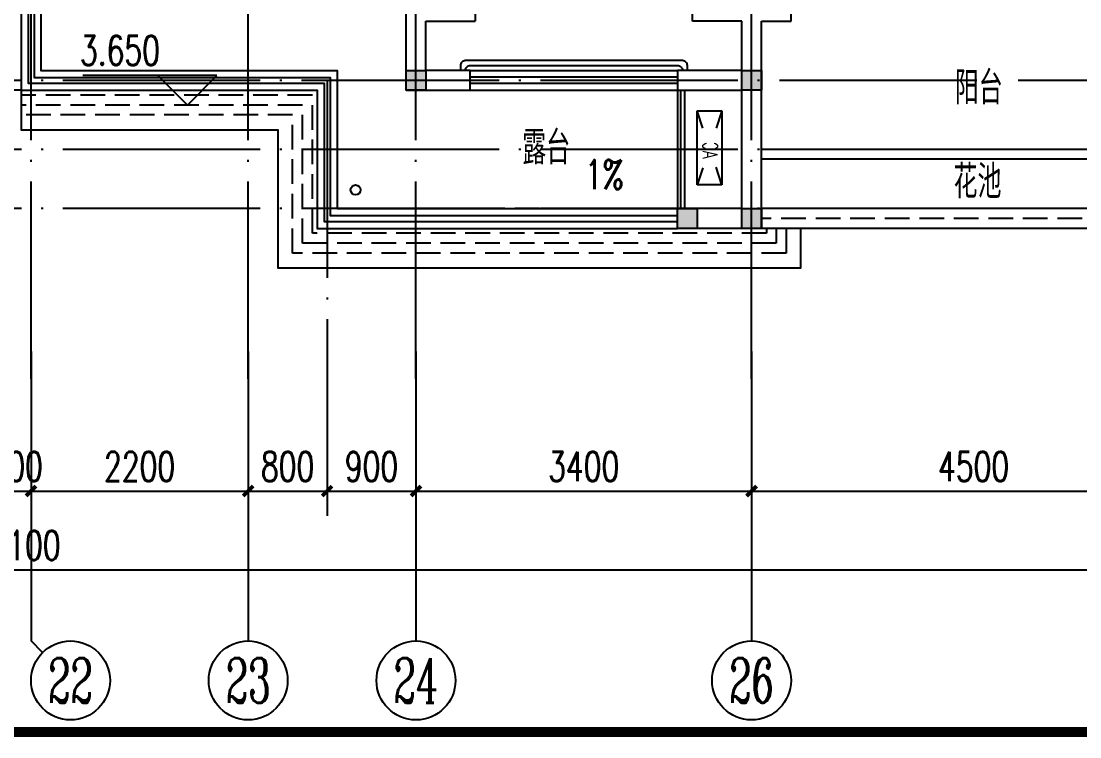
# Model space of a CAD drawing. Extents: x -287580 to -53108, y -522338 to -82629.
# Drawn here: x -226309 to -215583, y -380866 to -373612 of the extents above; entities that cross this region are included whole.
import ezdxf
from ezdxf.enums import TextEntityAlignment as Align

# ---------------------------------------------------------------- set-up
doc = ezdxf.new("R2010")
doc.units = 0
doc.header["$LTSCALE"] = 1000
doc.header["$MEASUREMENT"] = 0
doc.linetypes.add('DASH', pattern=[0.35, 0.25, -0.1])
doc.linetypes.add('DOTE', pattern=[2.42, 2, -0.2, 0.02, -0.2])
for name, color, linetype in [('AXIS', 3, 'Continuous'), ('AXIS_TEXT', 7, 'Continuous'), ('DIM_ELEV', 3, 'Continuous'), ('DIM_SYMB', 99, 'Continuous'), ('DOTE', 99, 'Continuous'), ('kan', 146, 'Continuous'), ('KTIAO', 124, 'Continuous'), ('PUB_TEXT', 7, 'Continuous'), ('PUB_TITLE', 146, 'Continuous'), ('WALL', 9, 'Continuous'), ('WINDOW', 99, 'Continuous'), ('填充', 8, 'Continuous'), ('屋面', 139, 'Continuous'), ('栏杆', 169, 'Continuous'), ('表格', 157, 'Continuous')]:
    doc.layers.add(name, color=color, linetype=linetype)
doc.layers.add('RENDERING', color=125, linetype='Continuous', lineweight=13)
doc.styles.add('_ROMANC', font='romanc__.ttf', dxfattribs={"width": 0.700005})
doc.styles.add('_TCH_AXIS', font='COMPLEX', dxfattribs={"bigfont": 'GBCBIG'})
doc.styles.add('_TCH_DIM', font='SIMPLEX', dxfattribs={"bigfont": 'GBCBIG'})
doc.styles.add('_TCH_DIM_T3', font='SIMPLEX', dxfattribs={"width": 0.705882, "bigfont": 'GBCBIG'})
doc.styles.add('_TCH_WINDOW', font='SIMPLEX', dxfattribs={"height": 3.5, "bigfont": 'GBCBIG'})
doc.styles.add('COMPLEX', font='COMPLEX')
doc.styles.add('DIM_FONT', font='simplex_.ttf', dxfattribs={"width": 0.7, "bigfont": 'GBCBIG'})
doc.styles.get("Standard").update_dxf_attribs({"font": 'gbenor.shx', "bigfont": 'gbcbig.shx'})
doc.dimstyles.new('_TCH_ARCH&&100', dxfattribs={"dimtxt": 297.5, "dimasz": 100, "dimexe": 250, "dimexo": 300, "dimgap": 100, "dimtad": 1, "dimdec": 0, "dimzin": 0, "dimdsep": 46, "dimtxsty": '_TCH_DIM_T3', "dimblk": 'ARCHTICK', "dimcen": 0.09, "dimclrt": 7, "dimazin": 2, "dimtfac": 1, "dimtdec": 0, "dimtix": 1, "dimtmove": 2, "dimatfit": 3, "dimfxl": 0, "dimtolj": 1, "dimtzin": 0, "dimarcsym": 0})

# ---------------------------------------------------------------- blocks, each defined once
blk = doc.blocks.new('90304092557924')
at = {"layer": 'KTIAO', "color": 99}
for p, q in [((-375, 125), (-198, 66)), ((-375, 125), (-375, -125)), ((375, 125), (-375, 125)), ((375, 125), (198, 66)), ((375, -125), (375, 125)), ((-203, -68), (-375, -125)), ((200, -67), (375, -125)), ((-375, -125), (375, -125))]:
    blk.add_line(p, q, dxfattribs=at)
at = {"layer": 'KTIAO', "color": 99, "style": '_ROMANC', "width": 0.7}
blk.add_text('AC', height=148.6, dxfattribs=at).set_placement((-113, -66))
at = {"layer": 'KTIAO', "color": 99, "style": 'DIM_FONT', "oblique": 0, "width": 0.6, "flags": 9}
for tag in ['XSIZE', 'YSIZE']:
    blk.add_attdef(tag, (-375, -125), '', height=0.5, dxfattribs=at)
blk = doc.blocks.new('A$C34A75F29')
at = {"layer": '填充'}
for points in [[(3900, 1600), (4100, 1600), (4100, 1400), (3900, 1400)], [(7300, 1600), (7500, 1600), (7500, 1400), (7300, 1400)], [(6650, 200), (6850, 200), (6850, 0), (6650, 0)], [(7300, 200), (7500, 200), (7500, 0), (7300, 0)]]:
    blk.add_hatch(color=256, dxfattribs=at).paths.add_polyline_path(points)
at = {"color": 6}
for points in [[(3900, 1600), (4100, 1600), (4100, 1400), (3900, 1400)], [(7300, 1600), (7500, 1600), (7500, 1400), (7300, 1400)], [(6650, 200), (6850, 200), (6850, 0), (6650, 0)], [(7300, 200), (7500, 200), (7500, 0), (7300, 0)]]:
    blk.add_lwpolyline(points, close=True, dxfattribs=at)
blk = doc.blocks.new('_ArchTick')
at = {"color": 0, "linetype": 'ByBlock', "const_width": 0.4}
blk.add_lwpolyline([(-0.5, -0.5), (0.5, 0.5)], dxfattribs=at)
blk = doc.blocks.new('*D432')
at = {"layer": 'AXIS', "color": 0, "lineweight": -2}
for p, q in [((-226509, -376960), (-226509, -378624)), ((-226209, -376960), (-226209, -378624)), ((-226509, -378374), (-226609, -378374)), ((-226509, -378374), (-226209, -378374)), ((-226209, -378374), (-226109, -378374))]:
    blk.add_line(p, q, dxfattribs=at)
at = {"layer": 'Defpoints', "color": 0}
for p in [(-226509, -376660), (-226209, -376660), (-226209, -378374)]:
    blk.add_point(p, dxfattribs=at)
at = {"layer": 'AXIS', "color": 0, "lineweight": -2, "xscale": 100, "yscale": 100, "zscale": 100}
blk.add_blockref('_ArchTick', (-226509, -378374), dxfattribs=at)
at = {"layer": 'AXIS', "color": 0, "lineweight": -2, "xscale": 100, "yscale": 100, "zscale": 100, "rotation": 180}
blk.add_blockref('_ArchTick', (-226209, -378374), dxfattribs=at)
at = {"layer": 'AXIS', "color": 7, "insert": (-226359, -378125), "char_height": 297.5, "attachment_point": 5, "style": '_TCH_DIM_T3'}
blk.add_mtext('\\A1;300', dxfattribs=at)
blk = doc.blocks.new('*D433')
at = {"layer": 'AXIS', "color": 0, "lineweight": -2}
for p, q in [((-226209, -376960), (-226209, -378624)), ((-224009, -376960), (-224009, -378624)), ((-226209, -378374), (-224009, -378374))]:
    blk.add_line(p, q, dxfattribs=at)
at = {"layer": 'Defpoints', "color": 0}
for p in [(-226209, -376660), (-224009, -376660), (-224009, -378374)]:
    blk.add_point(p, dxfattribs=at)
at = {"layer": 'AXIS', "color": 0, "lineweight": -2, "xscale": 100, "yscale": 100, "zscale": 100, "rotation": 180}
blk.add_blockref('_ArchTick', (-226209, -378374), dxfattribs=at)
at = {"layer": 'AXIS', "color": 0, "lineweight": -2, "xscale": 100, "yscale": 100, "zscale": 100}
blk.add_blockref('_ArchTick', (-224009, -378374), dxfattribs=at)
at = {"layer": 'AXIS', "color": 7, "insert": (-225109, -378125), "char_height": 297.5, "attachment_point": 5, "style": '_TCH_DIM_T3'}
blk.add_mtext('\\A1;2200', dxfattribs=at)
blk = doc.blocks.new('*D434')
at = {"layer": 'AXIS', "color": 0, "lineweight": -2}
for p, q in [((-224009, -376960), (-224009, -378624)), ((-223209, -376960), (-223209, -378624)), ((-224009, -378374), (-223209, -378374))]:
    blk.add_line(p, q, dxfattribs=at)
at = {"layer": 'Defpoints', "color": 0}
for p in [(-224009, -376660), (-223209, -376660), (-223209, -378374)]:
    blk.add_point(p, dxfattribs=at)
at = {"layer": 'AXIS', "color": 0, "lineweight": -2, "xscale": 100, "yscale": 100, "zscale": 100, "rotation": 180}
blk.add_blockref('_ArchTick', (-224009, -378374), dxfattribs=at)
at = {"layer": 'AXIS', "color": 0, "lineweight": -2, "xscale": 100, "yscale": 100, "zscale": 100}
blk.add_blockref('_ArchTick', (-223209, -378374), dxfattribs=at)
at = {"layer": 'AXIS', "color": 7, "insert": (-223609, -378125), "char_height": 297.5, "attachment_point": 5, "style": '_TCH_DIM_T3'}
blk.add_mtext('\\A1;800', dxfattribs=at)
blk = doc.blocks.new('*D435')
at = {"layer": 'AXIS', "color": 0, "lineweight": -2}
for p, q in [((-223209, -376960), (-223209, -378624)), ((-222309, -376960), (-222309, -378624)), ((-223209, -378374), (-222309, -378374))]:
    blk.add_line(p, q, dxfattribs=at)
at = {"layer": 'Defpoints', "color": 0}
for p in [(-223209, -376660), (-222309, -376660), (-222309, -378374)]:
    blk.add_point(p, dxfattribs=at)
at = {"layer": 'AXIS', "color": 0, "lineweight": -2, "xscale": 100, "yscale": 100, "zscale": 100, "rotation": 180}
blk.add_blockref('_ArchTick', (-223209, -378374), dxfattribs=at)
at = {"layer": 'AXIS', "color": 0, "lineweight": -2, "xscale": 100, "yscale": 100, "zscale": 100}
blk.add_blockref('_ArchTick', (-222309, -378374), dxfattribs=at)
at = {"layer": 'AXIS', "color": 7, "insert": (-222759, -378125), "char_height": 297.5, "attachment_point": 5, "style": '_TCH_DIM_T3'}
blk.add_mtext('\\A1;900', dxfattribs=at)
blk = doc.blocks.new('*D436')
at = {"layer": 'AXIS', "color": 0, "lineweight": -2}
for p, q in [((-222309, -376960), (-222309, -378624)), ((-218909, -376960), (-218909, -378624)), ((-222309, -378374), (-218909, -378374))]:
    blk.add_line(p, q, dxfattribs=at)
at = {"layer": 'Defpoints', "color": 0}
for p in [(-222309, -376660), (-218909, -376660), (-218909, -378374)]:
    blk.add_point(p, dxfattribs=at)
at = {"layer": 'AXIS', "color": 0, "lineweight": -2, "xscale": 100, "yscale": 100, "zscale": 100, "rotation": 180}
blk.add_blockref('_ArchTick', (-222309, -378374), dxfattribs=at)
at = {"layer": 'AXIS', "color": 0, "lineweight": -2, "xscale": 100, "yscale": 100, "zscale": 100}
blk.add_blockref('_ArchTick', (-218909, -378374), dxfattribs=at)
at = {"layer": 'AXIS', "color": 7, "insert": (-220609, -378125), "char_height": 297.5, "attachment_point": 5, "style": '_TCH_DIM_T3'}
blk.add_mtext('\\A1;3400', dxfattribs=at)
blk = doc.blocks.new('*D437')
at = {"layer": 'AXIS', "color": 0, "lineweight": -2}
for p, q in [((-218909, -376960), (-218909, -378624)), ((-214409, -376960), (-214409, -378624)), ((-218909, -378374), (-214409, -378374))]:
    blk.add_line(p, q, dxfattribs=at)
at = {"layer": 'Defpoints', "color": 0}
for p in [(-218909, -376660), (-214409, -376660), (-214409, -378374)]:
    blk.add_point(p, dxfattribs=at)
at = {"layer": 'AXIS', "color": 0, "lineweight": -2, "xscale": 100, "yscale": 100, "zscale": 100, "rotation": 180}
blk.add_blockref('_ArchTick', (-218909, -378374), dxfattribs=at)
at = {"layer": 'AXIS', "color": 0, "lineweight": -2, "xscale": 100, "yscale": 100, "zscale": 100}
blk.add_blockref('_ArchTick', (-214409, -378374), dxfattribs=at)
at = {"layer": 'AXIS', "color": 7, "insert": (-216659, -378125), "char_height": 297.5, "attachment_point": 5, "style": '_TCH_DIM_T3'}
blk.add_mtext('\\A1;4500', dxfattribs=at)
blk = doc.blocks.new('*D446')
at = {"layer": 'AXIS', "color": 0, "lineweight": -2}
for p, q in [((-256409, -376960), (-256409, -379424)), ((-196309, -376960), (-196309, -379424)), ((-256409, -379174), (-196309, -379174))]:
    blk.add_line(p, q, dxfattribs=at)
at = {"layer": 'Defpoints', "color": 0}
for p in [(-256409, -376660), (-196309, -376660), (-196309, -379174)]:
    blk.add_point(p, dxfattribs=at)
at = {"layer": 'AXIS', "color": 0, "lineweight": -2, "xscale": 100, "yscale": 100, "zscale": 100, "rotation": 180}
blk.add_blockref('_ArchTick', (-256409, -379174), dxfattribs=at)
at = {"layer": 'AXIS', "color": 0, "lineweight": -2, "xscale": 100, "yscale": 100, "zscale": 100}
blk.add_blockref('_ArchTick', (-196309, -379174), dxfattribs=at)
at = {"layer": 'AXIS', "color": 7, "insert": (-226359, -378925), "char_height": 297.5, "attachment_point": 5, "style": '_TCH_DIM_T3'}
blk.add_mtext('\\A1;60100', dxfattribs=at)
blk = doc.blocks.new('$WINLIB2D$00000001')
at = {"color": 0}
for points in [[(-0.5, 0.5), (-0.5, -0.5)], [(-0.5, 0.5), (0.5, 0.5)], [(0.5, -0.5), (0.5, 0.5)], [(0.5, 0.1667), (-0.5, 0.1667)], [(0.5, -0.1667), (-0.5, -0.1667)], [(-0.5, -0.5), (0.5, -0.5)]]:
    blk.add_lwpolyline(points, dxfattribs=at)
blk = doc.blocks.new('_AXISO')
blk.add_circle((0, 0), 0.5)
at = {"layer": 'AXIS_TEXT', "style": 'COMPLEX', "width": 1.041667}
blk.add_attdef('A', text='', height=0.56, dxfattribs=at).set_placement((-0.25, -0.28), (0.25, -0.28), align=Align.FIT)

msp = doc.modelspace()

# ---------------------------------------------------------------- linework, layer by layer
at = {"color": 99}
msp.add_lwpolyline([(-226308.8, -374312), (-226408.8, -374312)], dxfattribs=at)
msp.add_circle((-222920.8, -375322), 50, dxfattribs=at)
at = {"layer": 'AXIS'}
for p, q in [((-226208.8, -378451.5), (-226208.8, -379893.6)), ((-224008.8, -378451.5), (-224008.8, -379893.6)), ((-222308.8, -378451.5), (-222308.8, -379893.6)), ((-218908.8, -378451.5), (-218908.8, -379893.6)), ((-226091.6, -380010.8), (-226208.8, -379893.6))]:
    msp.add_line(p, q, dxfattribs=at)
at = {"layer": 'DIM_ELEV'}
for p, q in [((-224325, -374162), (-225683, -374162)), ((-224625, -374462), (-224925, -374162)), ((-224625, -374462), (-224325, -374162))]:
    msp.add_line(p, q, dxfattribs=at)
at = {"layer": 'DIM_SYMB'}
msp.add_lwpolyline([(-220704.2, -375174.4, 0, 0, 0), (-221837, -375261.5, 80, 0, 0), (-222136.1, -375284.5, 0, 0, 0)], format="xyseb", dxfattribs=at)
at = {"layer": 'DOTE', "linetype": 'DOTE'}
for p, q in [((-226208.8, -377237.5), (-226208.8, -355900)), ((-224008.8, -377237.5), (-224008.8, -355900)), ((-218908.8, -377237.5), (-218908.8, -355900)), ((-222308.8, -377237.5), (-222308.8, -367012)), ((-194847, -374212), (-258341.7, -374212)), ((-223208.8, -374212), (-223208.8, -377218.5)), ((-194847, -374912, 0), (-258341.7, -374912, 0)), ((-194847, -375512, 0), (-258341.7, -375512, 0))]:
    msp.add_line(p, q, dxfattribs=at)
at = {"layer": 'kan'}
msp.add_line((-219658.8, -374312), (-219658.8, -375512), dxfattribs=at)
for points in [[(-224108.8, -366912), (-226308.8, -366912), (-226308.8, -374312), (-223308.8, -374312), (-223308.8, -375712), (-219658.8, -375712)], [(-224108.8, -367112), (-226108.8, -367112), (-226108.8, -374112), (-223108.8, -374112), (-223108.8, -375512), (-219658.8, -375512)], [(-214508.8, -375512), (-218808.8, -375512)], [(-214508.8, -375712), (-218808.8, -375712)]]:
    msp.add_lwpolyline(points, dxfattribs=at)
at = {"layer": 'kan', "color": 124, "elevation": 0}
for points in [[(-214508.8, -374912), (-218808.8, -374912), (-218808.8, -374912)], [(-214508.8, -375012), (-218808.8, -375012)]]:
    msp.add_lwpolyline(points, dxfattribs=at)
at = {"layer": 'kan', "linetype": 'DASH'}
for points in [[(-219658.8, -375512), (-222208.8, -375512)], [(-214508.8, -375612), (-218808.8, -375612)]]:
    msp.add_lwpolyline(points, dxfattribs=at)
at = {"layer": 'PUB_TITLE', "const_width": 100}
msp.add_lwpolyline([(-262742.7, -380815.5), (-182142.7, -380815.5), (-182142.7, -323415.5), (-262742.7, -323415.5)], close=True, dxfattribs=at)
at = {"layer": 'WALL'}
for p, q in [((-221708.8, -373412), (-221708.8, -373612)), ((-219508.8, -373612), (-219508.8, -373412)), ((-218508.8, -373612), (-218508.8, -373412)), ((-222408.8, -374312), (-222408.8, -373512)), ((-222208.8, -374112), (-222208.8, -373612)), ((-222208.8, -373612), (-221708.8, -373612)), ((-219008.8, -373612), (-219508.8, -373612)), ((-219008.8, -374112), (-219008.8, -373612)), ((-218808.8, -373612), (-218508.8, -373612)), ((-218808.8, -374212), (-218808.8, -373612)), ((-221758.8, -374112), (-222208.8, -374112)), ((-221758.8, -374312), (-221758.8, -374112)), ((-219008.8, -374112), (-219658.8, -374112)), ((-219658.8, -374112), (-219658.8, -374312)), ((-218808.8, -375712), (-218808.8, -374212)), ((-222408.8, -374312), (-221758.8, -374312)), ((-219658.8, -374312), (-219008.8, -374312)), ((-219008.8, -375512), (-219008.8, -374312)), ((-219008.8, -375512), (-219658.8, -375512)), ((-219658.8, -375712), (-219658.8, -375512)), ((-218808.8, -375712), (-219658.8, -375712))]:
    msp.add_line(p, q, dxfattribs=at)
at = {"layer": '屋面', "color": 99}
msp.add_lwpolyline([(-226308.8, -374312), (-226308.8, -374712), (-223708.8, -374712), (-223708.8, -376112), (-218408.8, -376112), (-218408.8, -375712)], dxfattribs=at)
at = {"layer": '屋面', "color": 99, "linetype": 'DASH'}
for points in [[(-218758.8, -375712), (-218758.8, -375762), (-223358.8, -375762), (-223358.8, -374362), (-226308.8, -374362)], [(-218658.8, -375712), (-218658.8, -375862), (-223458.8, -375862), (-223458.8, -374462), (-226308.8, -374462)], [(-218558.8, -375712), (-218558.8, -375962), (-223558.8, -375962), (-223558.8, -374562), (-226308.8, -374562)]]:
    msp.add_lwpolyline(points, dxfattribs=at)
at = {"layer": '栏杆'}
for p, q in [((-219628.8, -374312), (-219628.8, -375512)), ((-219588.8, -374312), (-219588.8, -375512))]:
    msp.add_line(p, q, dxfattribs=at)
for points in [[(-224108.8, -366982), (-226238.8, -366982), (-226238.8, -374242), (-223238.8, -374242), (-223238.8, -375642), (-219658.8, -375642)], [(-224108.8, -367042), (-226178.8, -367042), (-226178.8, -374182), (-223178.8, -374182), (-223178.8, -375582), (-219658.8, -375582)]]:
    msp.add_lwpolyline(points, dxfattribs=at)
for points in [[(-219558.8, -374112), (-219558.8, -374062, 0.4142136), (-219608.8, -374012), (-221808.8, -374012, 0.4142136), (-221858.8, -374062), (-221858.8, -374112)], [(-221808.8, -374112), (-221808.8, -374112, -0.4142136), (-221758.8, -374062), (-219658.8, -374062, -0.4142136), (-219608.8, -374112), (-219608.8, -374112)]]:
    msp.add_lwpolyline(points, format="xyb", dxfattribs=at)

# ---------------------------------------------------------------- block references
at = {"layer": 'AXIS'}
ref = msp.add_blockref('_AXISO', (-225808.8, -380293.6), dxfattribs=dict(at, xscale=800, yscale=800, zscale=800))
ref.add_attrib('A', '22', dxfattribs={"layer": 'AXIS_TEXT', "height": 452.55, "style": '_TCH_AXIS', "width": 0.617647}).set_placement((-226035.1, -380519.9), (-225582.5, -380519.9), align=Align.FIT)
ref = msp.add_blockref('_AXISO', (-224008.8, -380293.6), dxfattribs=dict(at, xscale=800, yscale=800, zscale=800))
ref.add_attrib('A', '23', dxfattribs={"layer": 'AXIS_TEXT', "height": 452.55, "style": '_TCH_AXIS', "width": 0.617647}).set_placement((-224235.1, -380519.9), (-223782.5, -380519.9), align=Align.FIT)
ref = msp.add_blockref('_AXISO', (-222308.8, -380293.6), dxfattribs=dict(at, xscale=800, yscale=800, zscale=800))
ref.add_attrib('A', '24', dxfattribs={"layer": 'AXIS_TEXT', "height": 452.55, "style": '_TCH_AXIS', "width": 0.583333}).set_placement((-222535.1, -380519.9), (-222082.5, -380519.9), align=Align.FIT)
ref = msp.add_blockref('_AXISO', (-218908.8, -380293.6), dxfattribs=dict(at, xscale=800, yscale=800, zscale=800))
ref.add_attrib('A', '26', dxfattribs={"layer": 'AXIS_TEXT', "height": 452.55, "style": '_TCH_AXIS', "width": 0.617647}).set_placement((-219135.1, -380519.9), (-218682.5, -380519.9), align=Align.FIT)
at = {"layer": 'RENDERING', "xscale": -1, "rotation": 270}
msp.add_blockref('90304092557924', (-219334.9, -374895), dxfattribs=at)
at = {"layer": 'WINDOW', "xscale": 2100, "yscale": -200, "zscale": 2100, "rotation": 359.9999999999843}
msp.add_blockref('$WINLIB2D$00000001', (-220708.8, -374212), dxfattribs=at)
at = {"layer": '表格'}
msp.add_blockref('A$C34A75F29', (-226308.8, -375712), dxfattribs=at)

# ---------------------------------------------------------------- texts
at = {"layer": 'PUB_TEXT', "width": 0.705882}
for s, style, p in [('3.650', '_TCH_DIM', (-225713, -374057)), ('1%%%', '_TCH_WINDOW', (-220599.5, -375315.1))]:
    msp.add_text(s, height=297.5, dxfattribs=dict(at, style=style)).set_placement(p)
at = {"layer": 'PUB_TEXT'}
for s, p in [('阳台', (-216849.7, -374456.4, 0)), ('露台', (-221232.6, -375062.9, 0)), ('花池', (-216862.8, -375407.4, 0))]:
    msp.add_text(s, height=337.59, dxfattribs=at).set_placement(p)

# ---------------------------------------------------------------- dimensions: what is measured, and where the dimension line sits
at = {"layer": 'AXIS'}
for p1, p2, distance, picture, middle in [((-256408.8, -376660), (-196308.8, -376660), -2513.6, '*D446', (-226358.8, -378924.9)), ((-226508.8, -376660), (-226208.8, -376660), -1713.6, '*D432', (-226358.8, -378124.9)), ((-226208.8, -376660), (-224008.8, -376660), -1713.6, '*D433', (-225108.8, -378124.9)), ((-224008.8, -376660), (-223208.8, -376660), -1713.6, '*D434', (-223608.8, -378124.9)), ((-223208.8, -376660), (-222308.8, -376660), -1713.6, '*D435', (-222758.8, -378124.9)), ((-222308.8, -376660), (-218908.8, -376660), -1713.6, '*D436', (-220608.8, -378124.9)), ((-218908.8, -376660), (-214408.8, -376660), -1713.6, '*D437', (-216658.8, -378124.9))]:
    dim = msp.add_aligned_dim(p1=p1, p2=p2, distance=distance, dimstyle='_TCH_ARCH&&100', dxfattribs=at)
    dim.commit()
    dim.dimension.update_dxf_attribs({"geometry": picture, "text_midpoint": middle})

doc.saveas('drawing.dxf')
